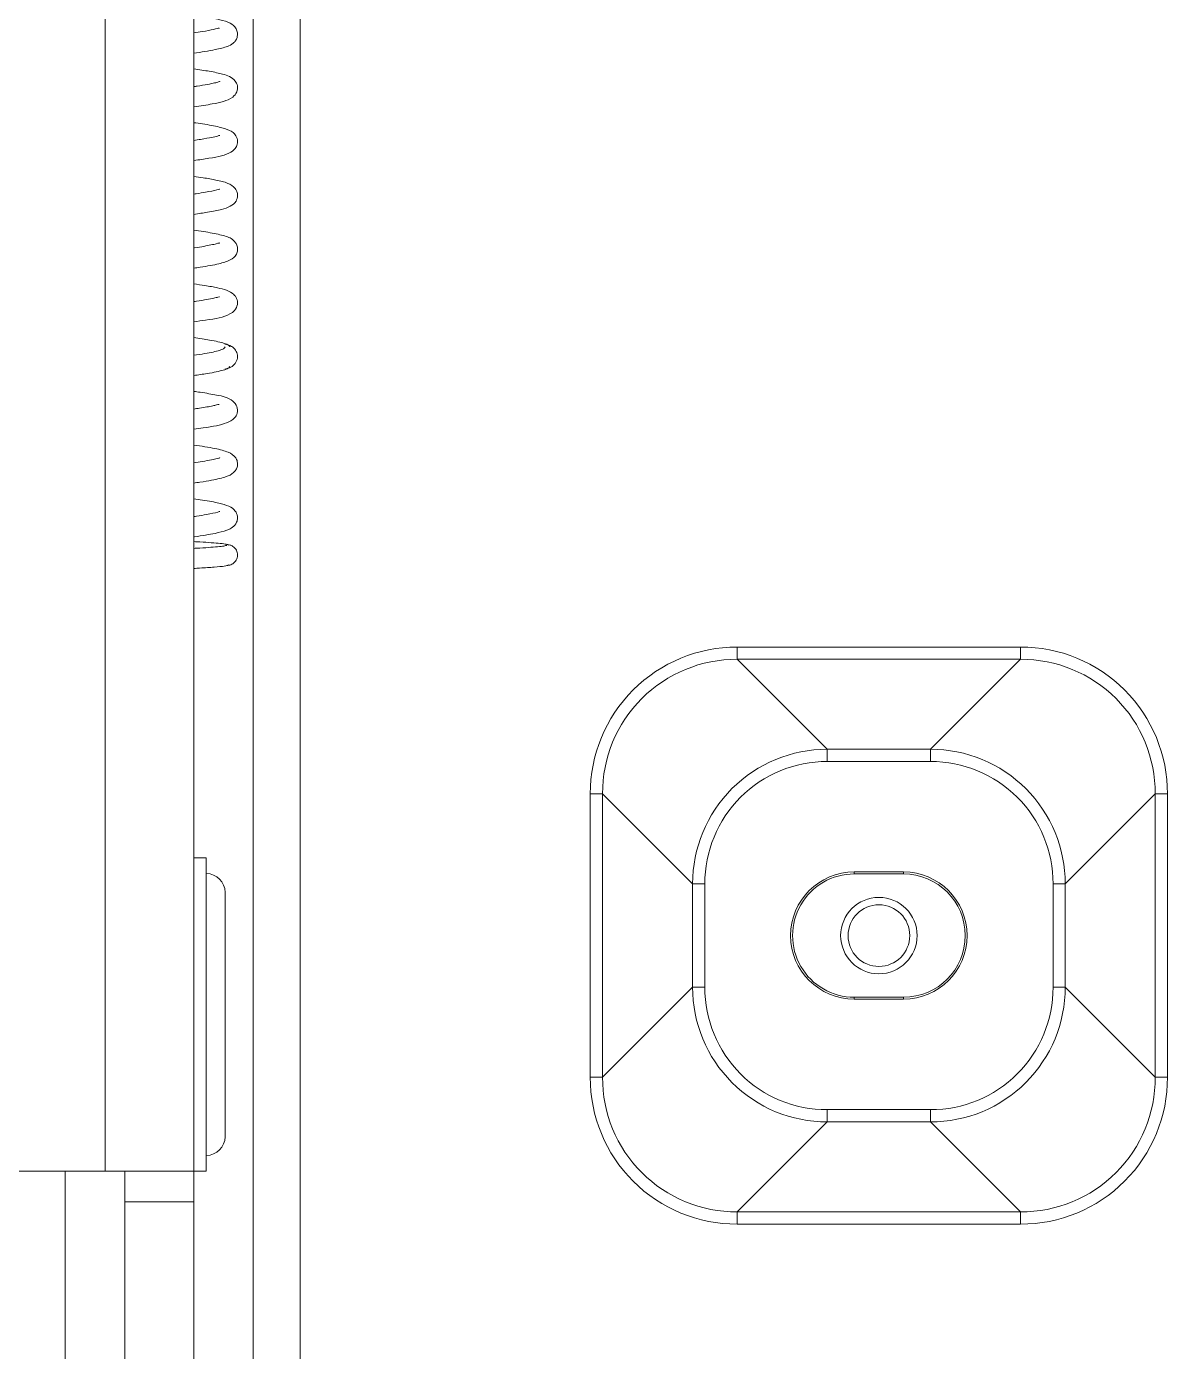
# Model space of a CAD drawing. Header units: millimetres. Extents: x -71336 to -35435, y -26189 to 22712.
# Drawn here: x -68747.5 to -68701.2, y -17530.6 to -17476.9 of the extents above; entities that cross this region are included whole.
import ezdxf

# ---------------------------------------------------------------- set-up
doc = ezdxf.new("R2010")
doc.units = ezdxf.units.MM
doc.layers.add('SC - Equipment', color=7, linetype='Continuous', lineweight=13)

# ---------------------------------------------------------------- blocks, each defined once
blk = doc.blocks.new('SONY FW-49XE8001 - BACK')
at = {"layer": 'SC - Equipment', "color": 251, "true_color": 0x636466, "transparency": 33554495}
for points in [[(138.642, 68.018, -0.417115), (144.101, 73.477), (155.589, 73.477), (155.589, 73.973), (144.101, 73.973), (144.101, 73.477), (147.75, 69.828), (151.94, 69.828), (151.94, 69.331), (147.75, 69.331), (147.75, 69.828, 0.414883), (142.291, 64.369), (142.291, 60.179), (142.787, 60.179), (142.787, 64.369), (142.291, 64.369), (138.642, 68.018), (138.642, 56.529, 0.417095), (144.101, 51.07), (147.75, 54.72), (151.94, 54.72), (155.589, 51.07, 0.417129), (161.048, 56.529), (157.399, 60.179), (156.903, 60.179, -0.416003), (151.94, 55.216)], [(156.903, 60.179), (156.903, 64.369), (157.399, 64.369), (157.399, 60.179, -0.414883), (151.94, 54.72), (151.94, 55.216), (147.75, 55.216), (147.75, 54.72, -0.414922), (142.291, 60.179), (138.642, 56.529), (138.145, 56.529), (138.145, 68.018), (138.642, 68.018)]]:
    blk.add_lwpolyline(points, format="xyb", dxfattribs=at)
for points in [[(157.399, 64.369), (161.048, 68.018, 0.417107), (155.589, 73.477), (151.94, 69.828, -0.41488)], [(150.845, 64.852), (148.845, 64.852, 0.999979), (148.845, 59.695), (150.845, 59.695, 0.999942)], [(148.845, 59.774), (150.845, 59.774, 0.999987), (150.845, 64.774), (148.845, 64.774, 1.000001)]]:
    blk.add_lwpolyline(points, format="xyb", close=True, dxfattribs=at)
for points in [[(161.544, 68.018), (161.544, 56.529), (161.048, 56.529), (161.048, 68.018)], [(155.589, 50.574), (155.589, 51.07), (144.101, 51.07), (144.101, 50.574)]]:
    blk.add_lwpolyline(points, close=True, dxfattribs=at)
for points in [[(148.845, 64.852), (148.845, 64.774)], [(150.845, 64.852), (150.845, 64.774)], [(148.845, 59.695), (148.845, 59.774)], [(150.845, 59.695), (150.845, 59.774)]]:
    blk.add_lwpolyline(points, dxfattribs=at)
for radius in [1.55, 1.25]:
    blk.add_circle((149.845, 62.274), radius, dxfattribs=at)
for centre, radius, start, end in [((144.082, 68.036), 5.937, 89.8244, 180.1756), ((155.607, 68.036), 5.937, 359.8244, 90.1756), ((147.735, 64.384), 4.948, 89.8251, 180.1751), ((151.955, 64.384), 4.948, 359.8253, 90.1745), ((147.735, 60.164), 4.948, 179.8249, 270.1749), ((144.082, 56.511), 5.937, 179.8244, 270.1756), ((155.607, 56.511), 5.937, 269.8244, 0.1756)]:
    blk.add_arc(centre, radius, start, end, dxfattribs=at)
blk = doc.blocks.new('CHIEF MSM1U - FRONT')
at = {"layer": 'SC - Equipment', "color": 146, "true_color": 0x105689}
for p, q in [((118.632, 311.155), (118.632, -107.952)), ((122.225, 311.155), (122.225, -107.952)), ((124.638, -136.638), (124.638, -6.858)), ((126.535, -136.638), (126.535, -6.858)), ((123.509, -82.586), (123.569, -82.582)), ((122.733, -95.251), (122.225, -95.251)), ((122.733, -101.602), (122.733, -95.251)), ((123.495, -101.602), (123.495, -96.648)), ((122.733, -107.952), (122.733, -101.602)), ((123.495, -106.555), (123.495, -101.602)), ((118.632, -107.952), (88.887, -107.952)), ((117.013, -136.638), (117.013, -107.952)), ((122.225, -107.952), (118.632, -107.952)), ((119.425, -107.952), (119.425, -109.194)), ((122.225, -107.952), (122.733, -107.952)), ((122.225, -109.194), (122.225, -107.952)), ((119.425, -109.194), (122.225, -109.194)), ((119.425, -109.194), (119.425, -123.049)), ((122.225, -123.049), (122.225, -109.194))]:
    blk.add_line(p, q, dxfattribs=at)
for centre, start, end in [((122.733, -96.648), 0, 90), ((122.733, -106.555), 270, 0)]:
    blk.add_arc(centre, 0.762, start, end, dxfattribs=at)
for points, knots in [([(122.225, -62.622), (122.379, -62.6), (122.7, -62.553), (123.179, -62.466), (123.556, -62.367), (123.774, -62.27), (123.917, -62.124), (123.991, -61.987), (124.01, -61.788), (123.918, -61.543), (123.684, -61.379), (123.267, -61.25), (122.745, -61.154), (122.331, -61.095), (122.225, -61.08)], [0, 0, 0, 0, 0.082801, 0.173053, 0.314684, 0.404952, 0.437602, 0.472596, 0.510405, 0.5519, 0.65087, 0.780606, 0.943997, 1, 1, 1, 1]), ([(123.253, -61.618), (123.251, -61.615), (123.245, -61.601), (123.044, -61.663), (122.68, -61.732), (122.345, -61.78), (122.225, -61.797)], [0, 0, 0, 0, 0.102945, 0.429967, 0.795897, 1, 1, 1, 1]), ([(122.225, -64.802), (122.492, -64.762), (122.967, -64.689), (123.431, -64.585), (123.773, -64.464), (123.988, -64.206), (124.018, -63.956), (123.846, -63.608), (123.447, -63.477), (122.918, -63.361), (122.447, -63.292), (122.225, -63.26)], [0, 0, 0, 0, 0.148402, 0.264642, 0.380274, 0.448901, 0.516242, 0.574461, 0.74517, 0.880468, 1, 1, 1, 1]), ([(123.28, -63.781), (123.281, -63.779), (123.289, -63.767), (123.228, -63.794), (123.076, -63.83), (122.78, -63.892), (122.484, -63.942), (122.27, -63.972), (122.225, -63.979)], [0, 0, 0, 0, 0.017549, 0.186661, 0.394863, 0.643454, 0.925529, 1, 1, 1, 1]), ([(122.225, -66.977), (122.439, -66.945), (123.124, -66.845), (123.598, -66.75), (123.943, -66.49), (124.023, -66.196), (123.912, -65.873), (123.661, -65.733), (123.253, -65.606), (122.758, -65.513), (122.344, -65.456), (122.225, -65.44)], [0, 0, 0, 0, 0.113122, 0.362501, 0.454713, 0.503253, 0.553767, 0.660789, 0.788533, 0.939204, 1, 1, 1, 1]), ([(123.273, -65.961), (123.275, -65.958), (123.282, -65.947), (123.165, -65.992), (122.939, -66.04), (122.615, -66.102), (122.321, -66.143), (122.225, -66.157)], [0, 0, 0, 0, 0.066098, 0.230589, 0.484296, 0.832318, 1, 1, 1, 1]), ([(122.225, -69.157), (122.419, -69.129), (122.874, -69.064), (123.345, -68.966), (123.693, -68.856), (123.934, -68.68), (124.015, -68.423), (123.981, -68.236), (123.858, -68.019), (123.559, -67.864), (123.195, -67.779), (122.7, -67.685), (122.353, -67.636), (122.225, -67.619)], [0, 0, 0, 0, 0.1024755, 0.2411824, 0.3539133, 0.4478299, 0.5073164, 0.541616, 0.5742715, 0.6779735, 0.8208678, 0.9337579, 1, 1, 1, 1]), ([(123.275, -68.142), (123.273, -68.14), (123.267, -68.136), (123.122, -68.182), (122.803, -68.245), (122.439, -68.306), (122.259, -68.332), (122.225, -68.337)], [0, 0, 0, 0, 0.104918, 0.283756, 0.70297, 0.945392, 1, 1, 1, 1]), ([(122.225, -71.338), (122.312, -71.326), (122.707, -71.27), (123.235, -71.175), (123.691, -71.036), (123.926, -70.864), (124.009, -70.625), (123.991, -70.433), (123.852, -70.172), (123.546, -70.045), (123.032, -69.916), (122.49, -69.837), (122.225, -69.798)], [0, 0, 0, 0, 0.045737, 0.208745, 0.345173, 0.452652, 0.491983, 0.525605, 0.561906, 0.707263, 0.857316, 1, 1, 1, 1]), ([(123.273, -70.319), (123.269, -70.318), (123.259, -70.315), (123.141, -70.352), (122.842, -70.417), (122.53, -70.475), (122.237, -70.514), (122.225, -70.516)], [0, 0, 0, 0, 0.131901, 0.318383, 0.525546, 0.981882, 1, 1, 1, 1]), ([(122.225, -73.515), (122.388, -73.491), (123.038, -73.396), (123.488, -73.332), (123.893, -73.068), (124.022, -72.81), (123.981, -72.561), (123.752, -72.27), (123.326, -72.163), (122.752, -72.05), (122.377, -71.998), (122.225, -71.977)], [0, 0, 0, 0, 0.086009, 0.343925, 0.407115, 0.473613, 0.538268, 0.597543, 0.803893, 0.920819, 1, 1, 1, 1]), ([(123.267, -72.505), (123.268, -72.503), (123.273, -72.491), (123.205, -72.516), (123.041, -72.554), (122.746, -72.613), (122.463, -72.661), (122.262, -72.689), (122.225, -72.694)], [0, 0, 0, 0, 0.037328, 0.217825, 0.427938, 0.668539, 0.939543, 1, 1, 1, 1]), ([(123.693, -74.535), (123.681, -74.51), (123.658, -74.461), (123.423, -74.367), (122.979, -74.265), (122.451, -74.188), (122.225, -74.154)], [0, 0, 0, 0, 0.196956, 0.385754, 0.737808, 1, 1, 1, 1]), ([(123.496, -74.534), (123.484, -74.558), (123.462, -74.604), (123.225, -74.694), (122.832, -74.783), (122.379, -74.849), (122.225, -74.871)], [0, 0, 0, 0, 0.212234, 0.417211, 0.803155, 1, 1, 1, 1]), ([(123.481, -75.435), (123.548, -75.42), (123.685, -75.39), (123.879, -75.262), (124.003, -75.054), (124.006, -74.816), (123.905, -74.625), (123.725, -74.475), (123.576, -74.439), (123.484, -74.416)], [0, 0, 0, 0, 0.131516, 0.272046, 0.4192, 0.564148, 0.696911, 0.812951, 1, 1, 1, 1]), ([(122.225, -75.694), (122.413, -75.667), (122.926, -75.594), (123.376, -75.495), (123.644, -75.398), (123.675, -75.347), (123.69, -75.32)], [0, 0, 0, 0, 0.215983, 0.588967, 0.789895, 1, 1, 1, 1]), ([(122.225, -77.873), (122.357, -77.855), (122.93, -77.775), (123.458, -77.672), (123.852, -77.476), (124.008, -77.231), (124, -76.939), (123.697, -76.582), (123.239, -76.509), (122.683, -76.395), (122.312, -76.346), (122.225, -76.334)], [0, 0, 0, 0, 0.067889, 0.296452, 0.413568, 0.478496, 0.548042, 0.616313, 0.811927, 0.955893, 1, 1, 1, 1]), ([(123.252, -76.872), (123.249, -76.868), (123.243, -76.86), (123.155, -76.885), (122.928, -76.937), (122.61, -76.996), (122.303, -77.041), (122.225, -77.052)], [0, 0, 0, 0, 0.12138, 0.296, 0.464153, 0.863566, 1, 1, 1, 1]), ([(122.225, -80.054), (122.309, -80.042), (122.579, -80.004), (123.06, -79.923), (123.517, -79.816), (123.788, -79.697), (123.939, -79.526), (124.004, -79.372), (123.999, -79.164), (123.885, -78.942), (123.609, -78.777), (123.096, -78.643), (122.528, -78.557), (122.225, -78.512)], [0, 0, 0, 0, 0.043266, 0.140166, 0.298841, 0.407605, 0.448394, 0.485506, 0.521237, 0.56527, 0.68273, 0.83098, 1, 1, 1, 1]), ([(123.275, -79.037), (123.275, -79.034), (123.276, -79.026), (123.175, -79.061), (122.947, -79.112), (122.62, -79.173), (122.341, -79.214), (122.225, -79.231)], [0, 0, 0, 0, 0.073693, 0.270289, 0.511933, 0.798971, 1, 1, 1, 1]), ([(122.225, -82.234), (122.234, -82.233), (122.574, -82.187), (123.073, -82.101), (123.489, -82.001), (123.749, -81.89), (123.917, -81.749), (123.997, -81.559), (124.006, -81.366), (123.892, -81.122), (123.635, -80.97), (123.235, -80.857), (122.759, -80.766), (122.344, -80.709), (122.225, -80.693)], [0, 0, 0, 0, 0.0041994, 0.1731688, 0.3060441, 0.3664658, 0.4331994, 0.4704967, 0.506613, 0.5668087, 0.6658448, 0.7893921, 0.9394819, 1, 1, 1, 1]), ([(123.275, -81.212), (123.275, -81.211), (123.28, -81.201), (123.152, -81.252), (122.833, -81.313), (122.457, -81.378), (122.261, -81.405), (122.225, -81.41)], [0, 0, 0, 0, 0.025376, 0.210965, 0.662404, 0.937905, 1, 1, 1, 1]), ([(123.629, -82.565), (123.611, -82.554), (123.576, -82.533), (123.325, -82.501), (122.955, -82.47), (122.578, -82.445), (122.31, -82.43), (122.225, -82.426)], [0, 0, 0, 0, 0.235162, 0.463859, 0.685987, 0.901478, 1, 1, 1, 1]), ([(123.557, -82.566), (123.544, -82.576), (123.517, -82.597), (123.286, -82.628), (122.936, -82.658), (122.572, -82.683), (122.309, -82.698), (122.225, -82.702)], [0, 0, 0, 0, 0.232501, 0.459692, 0.68167, 0.898462, 1, 1, 1, 1]), ([(123.57, -83.394), (123.621, -83.388), (123.734, -83.374), (123.866, -83.287), (123.948, -83.18), (123.99, -83.081), (124.005, -82.974), (123.992, -82.869), (123.956, -82.777), (123.891, -82.681), (123.791, -82.602), (123.672, -82.556), (123.601, -82.549), (123.569, -82.546)], [0, 0, 0, 0, 0.11848, 0.257494, 0.334, 0.412934, 0.492069, 0.569082, 0.642019, 0.709594, 0.826592, 0.921879, 1, 1, 1, 1]), ([(122.225, -83.514), (122.305, -83.509), (122.63, -83.493), (123.083, -83.461), (123.528, -83.419), (123.595, -83.39), (123.63, -83.375)], [0, 0, 0, 0, 0.092935, 0.376377, 0.678655, 1, 1, 1, 1])]:
    blk.add_open_spline(points, degree=3, knots=knots, dxfattribs=at)

msp = doc.modelspace()

# ---------------------------------------------------------------- block references
at = {"layer": 'SC - Equipment'}
for name, p in [('SONY FW-49XE8001 - BACK', (-68862.744, -17576.031)), ('CHIEF MSM1U - FRONT', (-68862.899, -17415.356))]:
    msp.add_blockref(name, p, dxfattribs=at)

doc.saveas('drawing.dxf')
